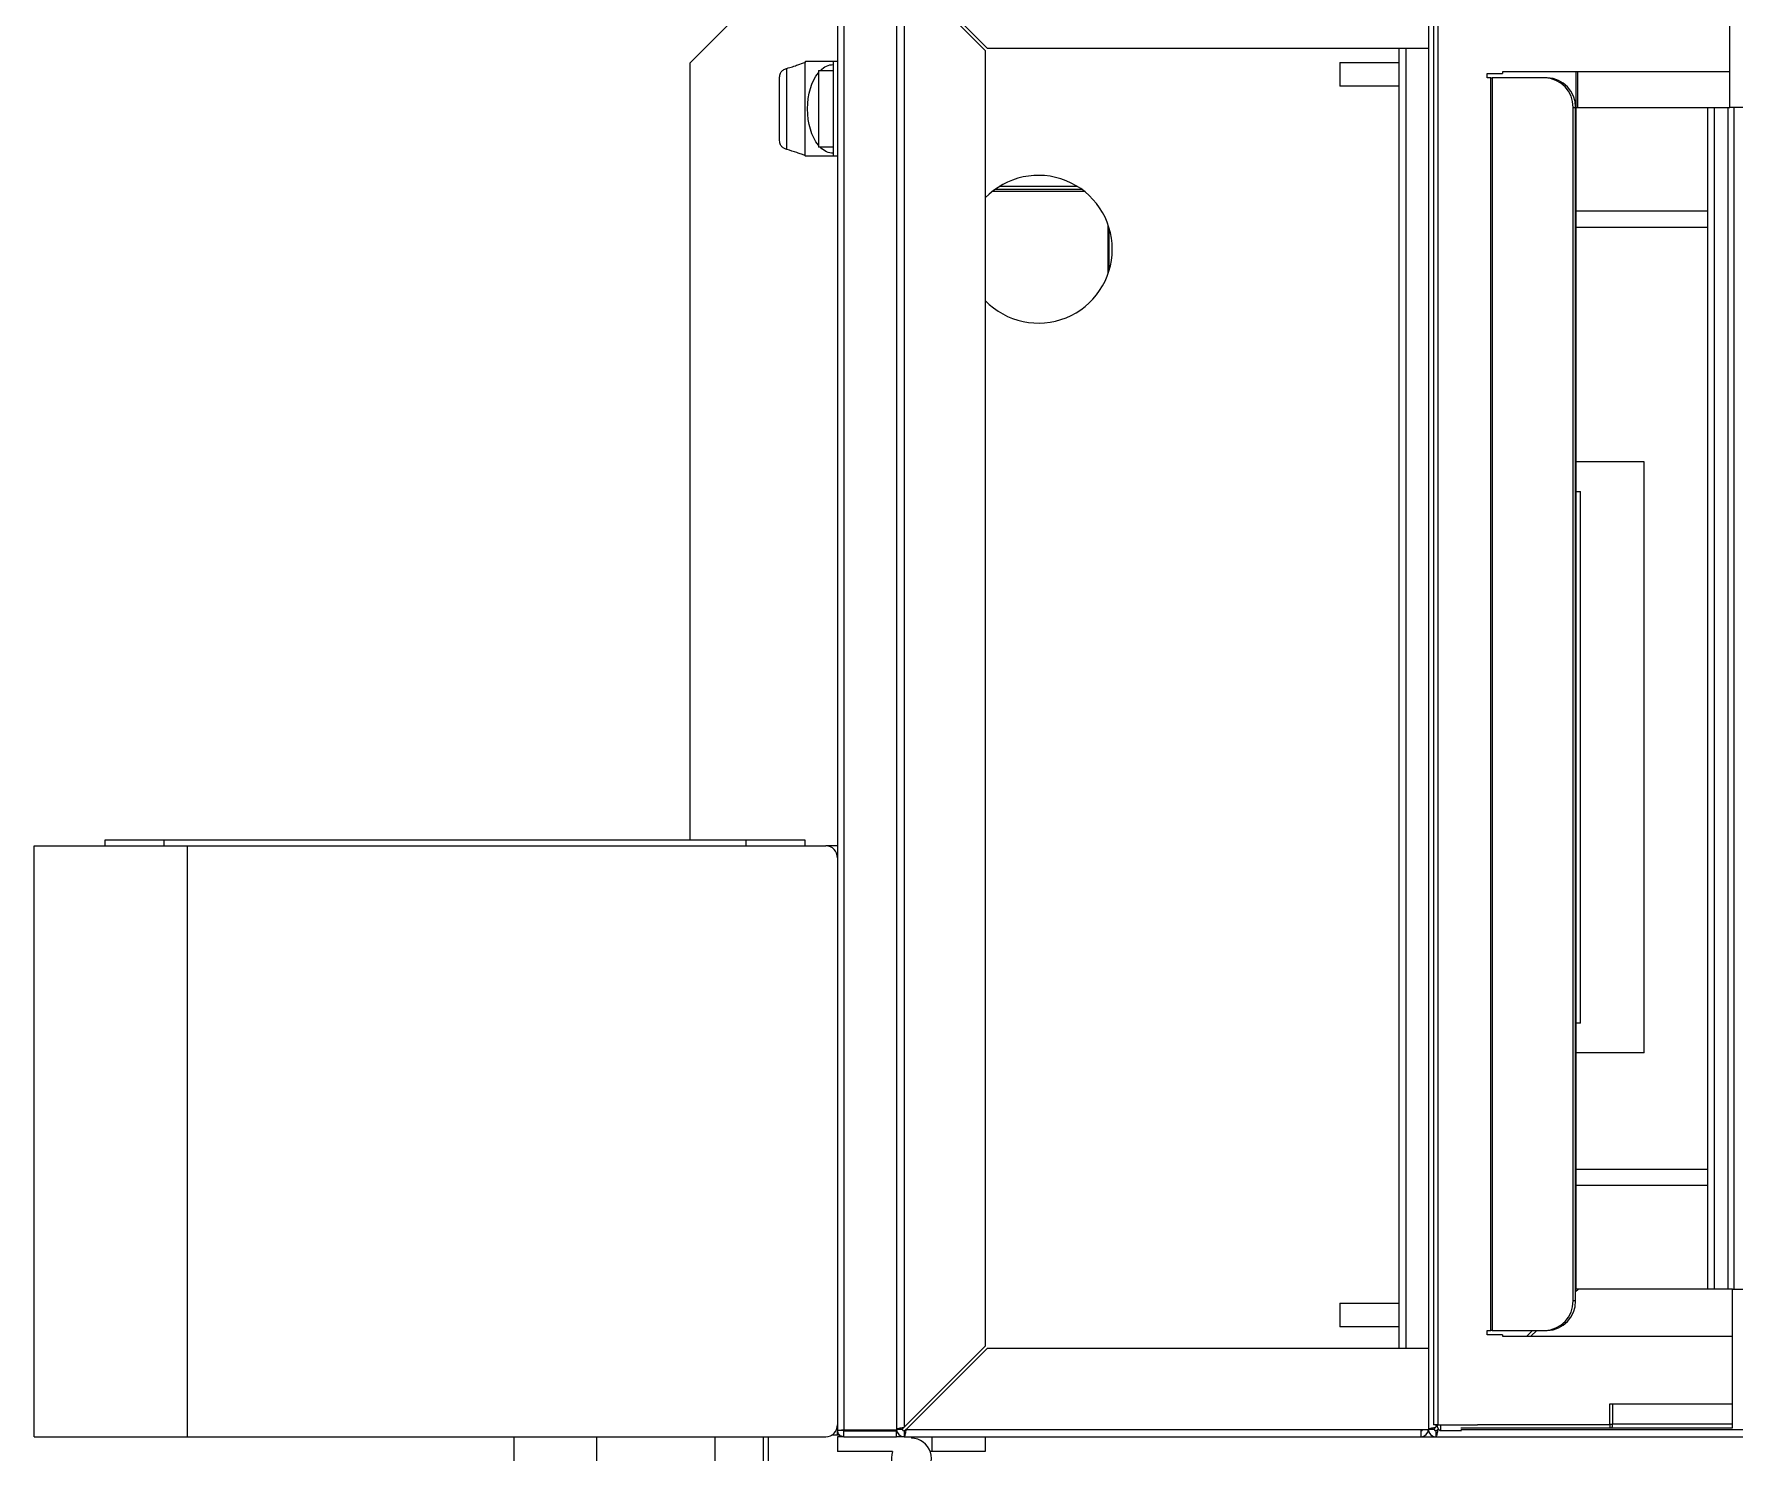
# Model space of a CAD drawing. Header units: millimetres. Extents: x 8553 to 64453, y 11523 to 72084.
# Drawn here: x 32376.9 to 32837.5, y 22340.6 to 22724.9 of the extents above; entities that cross this region are included whole.
import ezdxf

# ---------------------------------------------------------------- set-up
doc = ezdxf.new("R2010")
doc.units = ezdxf.units.MM
doc.layers.add('grey', color=254, linetype='Continuous')

msp = doc.modelspace()

# ---------------------------------------------------------------- linework, layer by layer
at = {"layer": 'grey', "linetype": 'Continuous', "lineweight": 15}
for p, q in [((32582.48, 22745.043), (32554.48, 22717.043)), ((32594.48, 22743.363), (32594.48, 22346.723)), ((32596.16, 22743.16), (32596.16, 22346.926)), ((32610.48, 22743.16), (32610.48, 22346.926)), ((32612.48, 22742.477), (32612.48, 22347.608)), ((32634.48, 22720.477), (32612.48, 22742.477)), ((32613.046, 22743.043), (32635.046, 22721.043)), ((32754.48, 22743.043), (32754.48, 22721.043)), ((32836.08, 22705.043), (32836.08, 22743.283)), ((32755.869, 22738.643), (32755.869, 22348.243)), ((32757.025, 22738.643), (32757.025, 22348.243)), ((32634.48, 22720.477), (32634.48, 22369.608)), ((32754.48, 22721.043), (32635.046, 22721.043)), ((32746.48, 22721.043), (32746.48, 22369.043)), ((32748.4, 22721.043), (32748.4, 22369.043)), ((32754.48, 22721.043), (32754.48, 22369.043)), ((32554.48, 22717.043), (32554.48, 22506.643)), ((32580.739, 22693.665), (32580.739, 22715.62)), ((32585.68, 22717.283), (32585.68, 22717.253)), ((32585.68, 22692.032), (32585.68, 22717.253)), ((32593.28, 22717.443), (32585.772, 22717.443)), ((32589.28, 22715.043), (32593.28, 22715.043)), ((32589.28, 22715.043), (32589.28, 22694.243)), ((32593.28, 22717.443), (32593.28, 22691.843)), ((32594.48, 22717.443), (32593.28, 22717.443)), ((32730.48, 22717.243), (32746.48, 22717.243)), ((32730.48, 22717.243), (32730.48, 22710.843)), ((32770.38, 22713.043), (32770.38, 22714.243)), ((32770.38, 22714.243), (32774.551, 22714.243)), ((32774.551, 22714.643), (32774.551, 22714.243)), ((32836.08, 22714.643), (32774.551, 22714.643)), ((32794.48, 22385.608), (32794.48, 22714.643)), ((32794.88, 22714.643), (32794.88, 22705.043)), ((32578.8, 22696.091), (32578.8, 22713.194)), ((32746.48, 22710.843), (32730.48, 22710.843)), ((32771.431, 22713.043), (32770.38, 22713.043)), ((32771.431, 22373.843), (32771.431, 22713.043)), ((32771.431, 22713.043), (32771.736, 22713.043)), ((32771.736, 22713.043), (32771.736, 22373.843)), ((32785.987, 22713.043), (32771.736, 22713.043)), ((32786.656, 22713.043), (32785.987, 22713.043)), ((32793.669, 22381.843), (32793.669, 22705.043)), ((32793.669, 22705.043), (32794.339, 22705.043)), ((32794.339, 22381.843), (32794.339, 22705.043)), ((32794.48, 22705.043), (32794.88, 22705.043)), ((32794.88, 22705.043), (32836.08, 22705.043)), ((32830.132, 22385.043), (32830.132, 22705.043)), ((32831.948, 22385.043), (32831.948, 22705.043)), ((32835.699, 22385.043), (32835.699, 22705.043)), ((33402.08, 22705.043), (32836.08, 22705.043)), ((32837.274, 22385.043), (32837.274, 22705.043)), ((32585.68, 22692.032), (32585.68, 22692.003)), ((32593.28, 22691.843), (32585.772, 22691.843)), ((32593.28, 22694.243), (32589.28, 22694.243)), ((32594.48, 22691.843), (32593.28, 22691.843)), ((32661.402, 22682.238), (32636.358, 22682.238)), ((32660.663, 22682.803), (32637.097, 22682.803)), ((32659.479, 22683.603), (32638.281, 22683.603)), ((32794.48, 22677.043), (32830.132, 22677.043)), ((32667.76, 22660.044), (32667.76, 22673.242)), ((32668.08, 22661.043), (32668.08, 22672.243)), ((32794.48, 22672.643), (32830.132, 22672.643)), ((32812.88, 22609.043), (32794.48, 22609.043)), ((32812.88, 22449.043), (32812.88, 22609.043)), ((32794.48, 22601.043), (32795.703, 22601.043)), ((32795.703, 22457.043), (32795.703, 22601.043)), ((32396.08, 22506.643), (32396.08, 22505.043)), ((32412.08, 22506.643), (32396.08, 22506.643)), ((32412.08, 22505.043), (32412.08, 22506.643)), ((32569.68, 22506.643), (32412.08, 22506.643)), ((32569.68, 22506.643), (32569.68, 22505.043)), ((32585.68, 22506.643), (32569.68, 22506.643)), ((32585.68, 22505.043), (32585.68, 22506.643)), ((32376.88, 22345.043), (32376.88, 22505.043)), ((32376.88, 22505.043), (32418.48, 22505.043)), ((32418.48, 22345.043), (32418.48, 22505.043)), ((32418.48, 22505.043), (32591.28, 22505.043)), ((32594.48, 22505.043), (32591.28, 22505.043)), ((32795.703, 22457.043), (32794.48, 22457.043)), ((32812.88, 22449.043), (32794.48, 22449.043)), ((32830.132, 22417.443), (32794.48, 22417.443)), ((32830.132, 22413.043), (32794.48, 22413.043)), ((32794.48, 22385.608), (32794.339, 22385.467)), ((32794.339, 22384.336), (32795.046, 22385.043)), ((32794.48, 22385.043), (32794.48, 22385.608)), ((32795.046, 22385.043), (32794.48, 22385.043)), ((32836.88, 22385.043), (32795.046, 22385.043)), ((32836.88, 22347.443), (32836.88, 22385.043)), ((32836.88, 22385.043), (33401.914, 22385.043)), ((32730.48, 22381.243), (32746.48, 22381.243)), ((32730.48, 22381.243), (32730.48, 22374.843)), ((32794.339, 22381.843), (32793.669, 22381.843)), ((32746.48, 22374.843), (32730.48, 22374.843)), ((32770.38, 22373.843), (32771.431, 22373.843)), ((32770.38, 22372.643), (32770.38, 22373.843)), ((32771.736, 22373.843), (32771.431, 22373.843)), ((32771.736, 22373.843), (32785.987, 22373.843)), ((32782.714, 22373.843), (32781.114, 22372.243)), ((32782.246, 22372.243), (32783.846, 22373.843)), ((32785.987, 22373.843), (32786.656, 22373.843)), ((32612.48, 22347.608), (32634.48, 22369.608)), ((32635.046, 22369.043), (32613.046, 22347.043)), ((32635.046, 22369.043), (32754.48, 22369.043)), ((32754.48, 22369.043), (32754.48, 22347.043)), ((32774.551, 22372.643), (32770.38, 22372.643)), ((32774.551, 22372.643), (32774.551, 22372.243)), ((32774.551, 22372.243), (32836.88, 22372.243)), ((32804.338, 22353.843), (32803.567, 22353.843)), ((32803.567, 22353.843), (32803.567, 22348.403)), ((32836.88, 22353.843), (32804.338, 22353.843)), ((32804.338, 22353.843), (32804.338, 22348.403)), ((32595.064, 22345.473), (32592.883, 22345.473)), ((32594.48, 22345.473), (32594.48, 22346.723)), ((32596.08, 22346.723), (32594.48, 22346.723)), ((32596.16, 22346.926), (32610.48, 22346.926)), ((32596.16, 22345.043), (32596.16, 22346.643)), ((32596.16, 22346.643), (32610.48, 22346.643)), ((32612.08, 22347.043), (32610.48, 22347.043)), ((32610.48, 22345.043), (32610.48, 22346.643)), ((32612.48, 22346.643), (32612.48, 22345.043)), ((32613.046, 22347.043), (32752.48, 22347.043)), ((32752.48, 22347.043), (32754.48, 22347.043)), ((32752.48, 22347.043), (32752.48, 22345.043)), ((32756.08, 22347.043), (32754.48, 22347.043)), ((32757.025, 22348.243), (32755.869, 22348.243)), ((32756.48, 22348.243), (32756.48, 22347.608)), ((32756.48, 22347.608), (32756.88, 22348.008)), ((32756.48, 22346.643), (32756.48, 22345.043)), ((32756.88, 22348.243), (32756.88, 22348.008)), ((32756.923, 22348.051), (32756.88, 22348.008)), ((32757.025, 22348.243), (32767.798, 22348.243)), ((32757.185, 22347.182), (32757.046, 22347.043)), ((32757.046, 22347.043), (32757.265, 22347.043)), ((32757.843, 22346.643), (32757.843, 22348.243)), ((32763.437, 22346.643), (32757.843, 22346.643)), ((32763.311, 22347.443), (32836.88, 22347.443)), ((32763.311, 22347.043), (33439.914, 22347.043)), ((32803.637, 22348.243), (32767.798, 22348.243)), ((32803.567, 22348.403), (32804.338, 22348.403)), ((32803.637, 22348.243), (32803.637, 22347.443)), ((32836.88, 22348.403), (32804.338, 22348.403)), ((32376.88, 22345.043), (32418.48, 22345.043)), ((32418.48, 22345.043), (32591.28, 22345.043)), ((32506.88, 22228.483), (32506.88, 22345.043)), ((32529.28, 22285.283), (32529.28, 22345.043)), ((32561.28, 22345.043), (32561.28, 22285.283)), ((32574.401, 22184.477), (32574.401, 22345.043)), ((32575.657, 22345.043), (32575.657, 22184.477)), ((32596.16, 22345.043), (32594.48, 22345.043)), ((32594.48, 22345.043), (32594.48, 22341.043)), ((32609.389, 22341.043), (32594.48, 22341.043)), ((32596.16, 22345.043), (32610.48, 22345.043)), ((32612.48, 22345.043), (32610.48, 22345.043)), ((32612.48, 22345.043), (32752.48, 22345.043)), ((32614.48, 22345.043), (32614.48, 22344.643)), ((32620.08, 22341.043), (32619.571, 22341.043)), ((32620.08, 22341.043), (32620.08, 22345.043)), ((32634.48, 22341.043), (32620.08, 22341.043)), ((32634.48, 22345.043), (32634.48, 22341.043)), ((32752.48, 22345.043), (32756.48, 22345.043)), ((32756.48, 22345.043), (33440.48, 22345.043))]:
    msp.add_line(p, q, dxfattribs=at)
at = {"layer": 'grey', "linetype": 'Continuous', "lineweight": 15, "flags": 128}
for points in [[(32757.843, 22346.643), (32757.655, 22346.681), (32757.475, 22346.795), (32757.308, 22346.98), (32757.162, 22347.228), (32757.042, 22347.532), (32756.953, 22347.877), (32756.899, 22348.243)], [(32803.567, 22348.403), (32803.566, 22348.371), (32803.561, 22348.341), (32803.554, 22348.314), (32803.544, 22348.29), (32803.533, 22348.27), (32803.519, 22348.255), (32803.505, 22348.246), (32803.49, 22348.243)]]:
    msp.add_lwpolyline(points, dxfattribs=at)
at = {"layer": 'grey', "linetype": 'Continuous', "lineweight": 15}
for centre, radius, start, end in [((32785.825, 22705.198), 7.846, 358.86329, 88.81629), ((32786.494, 22705.198), 7.846, 358.86329, 88.81629), ((32648.88, 22666.643), 20, 223.94552, 136.05448), ((32591.28, 22501.843), 3.2, 0, 90), ((32785.825, 22381.687), 7.846, 271.18371, 1.13671), ((32786.494, 22381.687), 7.846, 271.18371, 1.13671), ((32591.28, 22348.243), 3.2, 270, 0), ((32612.48, 22347.043), 2, 180, 270), ((32612.48, 22347.043), 0.4, 180, 270), ((32752.48, 22347.043), 2, 270, 0), ((32752.48, 22347.043), 0.4, 270, 0), ((32756.48, 22347.043), 2, 180, 270), ((32756.48, 22347.043), 0.4, 180, 270), ((32801.084, 22348.378), 3.254, 343.29517, 0.43283), ((32614.48, 22339.243), 5.4, 160.52878, 90)]:
    msp.add_arc(centre, radius, start, end, dxfattribs=at)
at = {"layer": 'grey', "linetype": 'Continuous', "lineweight": 15, "extrusion": (0, 0, -1)}
for centre, major_axis, start_param, end_param in [((32585.772, 22717.283), (0, 0.16), 4.712389, 6.2831853), ((32593.28, 22704.643), (0, -12), 0.6154797, 2.5261129), ((32593.28, 22704.643), (0, 12), -0.5223148, 0), ((32585.772, 22692.003), (0, -0.16), 0, 1.5707963), ((32593.28, 22704.643), (0, -12), 0, 0.5223148)]:
    msp.add_ellipse(centre, major_axis=major_axis, ratio=0.5773503, start_param=start_param, end_param=end_param, dxfattribs=at)
at = {"layer": 'grey', "linetype": 'Continuous', "lineweight": 15}
for points, knots in [([(32578.8, 22713.194), (32578.835, 22713.585), (32578.896, 22714.28), (32579.478, 22715.064), (32580.162, 22715.457), (32580.636, 22715.591), (32580.739, 22715.62)], [0, 0, 0, 0, 0.3593504, 0.639725, 0.9220511, 1, 1, 1, 1]), ([(32580.739, 22715.62), (32581.271, 22715.77), (32582.351, 22716.073), (32584.12, 22716.717), (32585.078, 22717.046), (32585.68, 22717.253)], [0, 0, 0, 0, 0.2655345, 0.5386687, 1, 1, 1, 1]), ([(32580.739, 22693.665), (32580.438, 22693.766), (32579.838, 22693.967), (32579.177, 22694.558), (32578.843, 22695.281), (32578.812, 22695.862), (32578.8, 22696.091)], [0, 0, 0, 0, 0.2354957, 0.4701003, 0.7910601, 1, 1, 1, 1]), ([(32585.68, 22692.032), (32585.363, 22692.136), (32584.718, 22692.346), (32583.147, 22692.943), (32581.681, 22693.383), (32580.739, 22693.665)], [0, 0, 0, 0, 0.2570305, 0.5222537, 1, 1, 1, 1]), ([(32610.48, 22347.043), (32610.503, 22347.084), (32610.548, 22347.166), (32610.904, 22347.29), (32611.426, 22347.413), (32611.986, 22347.52), (32612.347, 22347.584), (32612.48, 22347.608)], [0, 0, 0, 0, 0.2181749, 0.4363498, 0.6545151, 0.8726803, 1, 1, 1, 1]), ([(32613.046, 22347.043), (32613.004, 22346.814), (32612.922, 22346.357), (32612.799, 22345.751), (32612.675, 22345.298), (32612.569, 22345.072), (32612.504, 22345.051), (32612.48, 22345.043)], [0, 0, 0, 0, 0.2181749, 0.4363498, 0.6545151, 0.8726803, 1, 1, 1, 1]), ([(32754.48, 22347.043), (32754.503, 22347.084), (32754.548, 22347.166), (32754.904, 22347.29), (32755.426, 22347.413), (32755.986, 22347.52), (32756.347, 22347.584), (32756.48, 22347.608)], [0, 0, 0, 0, 0.2181749, 0.4363498, 0.6545151, 0.8726803, 1, 1, 1, 1]), ([(32757.046, 22347.043), (32757.004, 22346.814), (32756.922, 22346.357), (32756.799, 22345.751), (32756.675, 22345.298), (32756.569, 22345.072), (32756.504, 22345.051), (32756.48, 22345.043)], [0, 0, 0, 0, 0.2181749, 0.4363498, 0.6545151, 0.8726803, 1, 1, 1, 1])]:
    msp.add_open_spline(points, degree=3, knots=knots, dxfattribs=at)
for points in [[(32594.48, 22346.723), (32594.505, 22346.74), (32594.556, 22346.773), (32594.944, 22346.824), (32595.499, 22346.875), (32595.94, 22346.909), (32596.16, 22346.926)], [(32596.16, 22345.043), (32595.94, 22345.068), (32595.499, 22345.118), (32594.944, 22345.507), (32594.556, 22346.062), (32594.505, 22346.503), (32594.48, 22346.723)], [(32596.08, 22346.723), (32596.081, 22346.74), (32596.083, 22346.773), (32596.102, 22346.824), (32596.128, 22346.875), (32596.149, 22346.909), (32596.16, 22346.926)], [(32596.16, 22346.643), (32596.149, 22346.644), (32596.128, 22346.646), (32596.102, 22346.665), (32596.083, 22346.691), (32596.081, 22346.712), (32596.08, 22346.723)], [(32612.08, 22347.043), (32612.086, 22347.09), (32612.098, 22347.184), (32612.19, 22347.326), (32612.323, 22347.467), (32612.427, 22347.561), (32612.48, 22347.608)], [(32613.046, 22347.043), (32612.998, 22346.99), (32612.904, 22346.885), (32612.763, 22346.753), (32612.621, 22346.661), (32612.527, 22346.649), (32612.48, 22346.643)], [(32756.08, 22347.043), (32756.086, 22347.09), (32756.098, 22347.184), (32756.19, 22347.326), (32756.323, 22347.467), (32756.427, 22347.561), (32756.48, 22347.608)], [(32757.046, 22347.043), (32756.998, 22346.99), (32756.904, 22346.885), (32756.763, 22346.753), (32756.621, 22346.661), (32756.527, 22346.649), (32756.48, 22346.643)]]:
    msp.add_open_spline(points, degree=3, dxfattribs=at)

doc.saveas('drawing.dxf')
